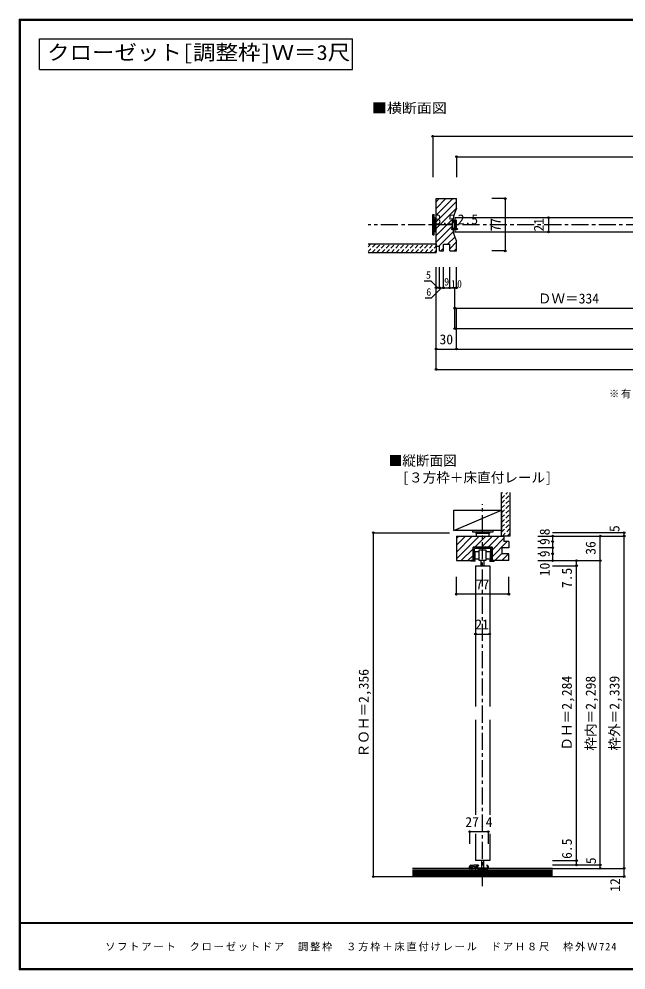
# Model space of a CAD drawing. Units: millimetres, scale not verified. Extents: x -973 to 977, y -701 to 696.
# Drawn here: x -973 to -82, y -701 to 696 of the extents above; entities that cross this region are included whole.
import ezdxf
from ezdxf.enums import TextEntityAlignment as Align

# ---------------------------------------------------------------- set-up
doc = ezdxf.new("R2010")
doc.units = ezdxf.units.MM
doc.header["$LTSCALE"] = 5
doc.header["$PDMODE"] = 32
doc.header["$PDSIZE"] = 2.5
doc.linetypes.add('CHAIN1', pattern=[8, 5, -1, 1, -1])
doc.linetypes.add('DASHED1', pattern=[1.8, 1.2, -0.6])
for name, color, linetype in [('0-0_補助線', 7, 'Continuous'), ('0-1_通り芯', 4, 'CHAIN1'), ('0-3_仕上げ', 2, 'Continuous'), ('0-4_枠', 7, 'Continuous'), ('0-6_扉', 6, 'Continuous'), ('0-7_金物', 7, 'Continuous'), ('0-A_文字', 3, 'Continuous'), ('0-B_寸法', 7, 'Continuous'), ('0-C_ハッチ', 4, 'DASHED1'), ('F-1_枠', 6, 'Continuous'), ('F-A_文字', 7, 'Continuous')]:
    doc.layers.add(name, color=color, linetype=linetype)
doc.styles.add('ＭＳ ゴシック', font='')
doc.styles.get('ＭＳ ゴシック').set_extended_font_data('MS Gothic')

msp = doc.modelspace()

# ---------------------------------------------------------------- linework, layer by layer
at = {"layer": '0-0_補助線', "color": 4}
for p, q in [((-336.58, 387.393), (-336.58, 400.948)), ((-333.08, 387.393), (-333.08, 400.948)), ((-330.58, 387.393), (-330.58, 400.948)), ((-333.08, 387.393), (-336.58, 387.393)), ((-330.58, 387.393), (-333.08, 387.393))]:
    msp.add_line(p, q, dxfattribs=at)
at = {"layer": '0-0_補助線'}
for p in [(-336.58, 387.393), (-333.08, 387.393), (-330.58, 387.393)]:
    msp.add_point(p, dxfattribs=at)
at = {"layer": '0-1_通り芯'}
for p, q in [((463.42, 393.658), (-460.58, 393.658)), ((-292.33, -577.61), (-292.33, -16.638))]:
    msp.add_line(p, q, dxfattribs=at)
at = {"layer": '0-3_仕上げ'}
for p, q in [((-460.58, 365.658), (-360.58, 365.658)), ((-360.58, 365.658), (-360.58, 353.158)), ((-460.58, 353.158), (-360.58, 353.158)), ((-264.33, -63.638), (-264.33, 0.333)), ((-251.83, -63.638), (-251.83, 0.333)), ((-251.83, -63.638), (-264.33, -63.638)), ((-189.33, -551.638), (-395.33, -551.638)), ((-395.33, -563.638), (-189.33, -563.638))]:
    msp.add_line(p, q, dxfattribs=at)
at = {"layer": '0-3_仕上げ', "color": 4}
for p, q in [((-334.33, -25.614), (-264.33, -25.614)), ((-334.33, -55.614), (-334.33, -25.614)), ((-334.33, -55.614), (-264.33, -25.614))]:
    msp.add_line(p, q, dxfattribs=at)
at = {"layer": '0-3_仕上げ', "color": 7}
for p, q in [((-395.33, -553.638), (-189.33, -553.638)), ((-395.33, -555.638), (-189.33, -555.638)), ((-395.33, -557.638), (-189.33, -557.638)), ((-395.33, -559.638), (-189.33, -559.638)), ((-395.33, -561.638), (-189.33, -561.638))]:
    msp.add_line(p, q, dxfattribs=at)
at = {"layer": '0-3_仕上げ', "color": 4}
msp.add_lwpolyline([(-264.33, -25.614), (-264.33, -55.614), (-334.33, -55.614)], dxfattribs=at)
at = {"layer": '0-4_枠', "color": 3}
for p, q in [((-360.58, 362.158), (-360.58, 432.158)), ((-360.58, 432.158), (-330.58, 432.158)), ((-330.58, 417.658), (-330.58, 432.158)), ((-349.58, 365.158), (-340.58, 365.158)), ((-349.58, 355.158), (-349.58, 365.158)), ((-340.58, 355.158), (-340.58, 365.158)), ((-360.58, 362.158), (-355.58, 362.158)), ((-355.58, 355.158), (-355.58, 362.158)), ((-355.58, 355.158), (-349.58, 355.158)), ((-330.83, -63.638), (-260.83, -63.638)), ((-260.83, -63.638), (-260.83, -71.638)), ((-253.83, -71.638), (-260.83, -71.638)), ((-253.83, -89.638), (-263.83, -89.638)), ((-253.83, -99.638), (-253.83, -89.638)), ((-253.83, -99.638), (-278.33, -99.638))]:
    msp.add_line(p, q, dxfattribs=at)
at = {"layer": '0-4_枠'}
for p, q in [((-311.33, -551.638), (-311.33, -548.938)), ((-311.33, -551.638), (-310.33, -551.638)), ((-310.33, -551.638), (-310.33, -548.896)), ((-309.33, -546.938), (-305.63, -546.938)), ((-308.43, -551.638), (-307.33, -551.638)), ((-307.33, -551.638), (-307.33, -549.038)), ((-307.23, -548.938), (-303.43, -548.938)), ((-305.33, -547.238), (-305.63, -546.938)), ((-305.33, -547.238), (-305.03, -546.938)), ((-298.73, -546.938), (-305.03, -546.938)), ((-303.33, -551.638), (-303.33, -549.038)), ((-303.33, -551.638), (-302.23, -551.638)), ((-302.23, -551.638), (-302.23, -549.713)), ((-302.142, -549.501), (-301.142, -548.501)), ((-300.63, -548.713), (-300.63, -550.638)), ((-299.63, -551.638), (-283.93, -551.638)), ((-299.53, -548.238), (-299.53, -550.238)), ((-298.63, -547.938), (-299.23, -547.938)), ((-299.03, -550.738), (-292.63, -550.738)), ((-298.43, -547.238), (-298.43, -547.738)), ((-292.33, -551.038), (-292.63, -550.738)), ((-286.23, -547.238), (-286.23, -547.738)), ((-286.03, -547.938), (-285.43, -547.938)), ((-285.13, -548.238), (-285.13, -550.238)), ((-283.93, -548.938), (-283.93, -551.638))]:
    msp.add_line(p, q, dxfattribs=at)
at = {"layer": '0-4_枠', "color": 3}
for points in [[(-340.58, 355.158), (-338.012, 355.158), (-330.58, 355.158), (-330.58, 369.658)], [(-330.83, -63.638), (-330.83, -99.638), (-306.33, -99.638), (-306.33, -79.638), (-278.33, -79.638), (-278.33, -99.638)], [(-253.83, -71.638), (-253.83, -80.638), (-263.83, -80.638), (-263.83, -89.638)]]:
    msp.add_lwpolyline(points, dxfattribs=at)
at = {"layer": '0-4_枠'}
for points in [[(-308.43, -551.638), (-308.43, -549.588), (-309.477, -548.542)], [(-292.33, -551.038), (-292.03, -550.738), (-285.63, -550.738)]]:
    msp.add_lwpolyline(points, dxfattribs=at)
at = {"layer": '0-4_枠', "color": 3}
msp.add_arc((-285.58, 393.658), 51, 151.92751, 208.07249, dxfattribs=at)
at = {"layer": '0-4_枠'}
for centre, radius, start, end in [((-309.33, -548.938), 2, 90, 180), ((-309.83, -548.896), 0.5, 45, 180), ((-307.23, -549.038), 0.1, 90, 180), ((-303.43, -549.038), 0.1, 0, 90), ((-301.93, -549.713), 0.3, 135, 180), ((-300.93, -548.713), 0.3, 360, 135), ((-299.63, -550.638), 1, 180, 270), ((-299.23, -548.238), 0.3, 90, 180), ((-299.03, -550.238), 0.5, 180, 270), ((-298.73, -547.238), 0.3, 360, 90), ((-298.63, -547.738), 0.2, 270, 360), ((-285.93, -547.238), 0.3, 90, 180), ((-286.03, -547.738), 0.2, 180, 270), ((-285.93, -548.938), 2, 360, 90), ((-285.63, -550.238), 0.5, 270, 0), ((-285.43, -548.238), 0.3, 0, 90)]:
    msp.add_arc(centre, radius, start, end, dxfattribs=at)
at = {"layer": '0-6_扉'}
for p, q in [((-333.08, 404.158), (0.92, 404.158)), ((-333.08, 404.158), (-333.08, 383.158)), ((-333.08, 383.158), (0.92, 383.158)), ((-302.83, -107.138), (-281.83, -107.138)), ((-302.83, -107.138), (-302.83, -313.638)), ((-281.83, -107.138), (-281.83, -313.638)), ((-302.83, -333.638), (-302.83, -472.739)), ((-281.83, -333.638), (-281.83, -472.739)), ((-302.83, -500.739), (-302.83, -540.138)), ((-281.83, -500.739), (-281.83, -540.138)), ((-281.83, -540.138), (-302.83, -540.138))]:
    msp.add_line(p, q, dxfattribs=at)
at = {"layer": '0-7_金物'}
for p, q in [((-365.58, 408.658), (-363.58, 408.658)), ((-365.58, 378.658), (-365.58, 408.658)), ((-363.58, 378.658), (-363.58, 408.658)), ((-363.58, 403.657), (-361.58, 403.657)), ((-361.58, 383.658), (-361.58, 403.657)), ((-361.58, 402.658), (-360.58, 402.658)), ((-365.58, 378.658), (-363.58, 378.658)), ((-363.58, 383.658), (-361.58, 383.658)), ((-361.58, 384.658), (-360.58, 384.658)), ((-307.33, -55.614), (-307.33, -57.614)), ((-277.33, -55.614), (-307.33, -55.614)), ((-277.33, -55.614), (-277.33, -57.614)), ((-277.33, -57.614), (-307.33, -57.614)), ((-302.33, -57.614), (-302.33, -59.614)), ((-282.33, -59.614), (-302.33, -59.614)), ((-301.33, -63.638), (-301.33, -59.614)), ((-283.33, -59.614), (-283.33, -63.638)), ((-282.33, -57.614), (-282.33, -59.614)), ((-306.331, -99.638), (-306.331, -79.638)), ((-278.33, -79.638), (-306.331, -79.638)), ((-304.331, -99.638), (-304.331, -81.638)), ((-280.33, -81.638), (-304.331, -81.638)), ((-280.33, -99.638), (-280.33, -81.638)), ((-278.33, -99.638), (-278.33, -79.638)), ((-297.33, -97.436), (-303.36, -97.436)), ((-287.33, -86.436), (-281.36, -86.436)), ((-281.36, -97.436), (-287.33, -97.436)), ((-281.36, -86.436), (-281.36, -97.436)), ((-306.33, -99.638), (-309.33, -99.638)), ((-309.33, -99.638), (-309.33, -100.638)), ((-303.033, -100.638), (-309.33, -100.638)), ((-287.33, -99.638), (-297.33, -99.638)), ((-294.331, -107.138), (-294.331, -99.638)), ((-290.33, -107.138), (-294.331, -107.138)), ((-290.33, -99.638), (-290.33, -107.138)), ((-281.498, -100.638), (-281.498, -99.638)), ((-280.33, -99.638), (-281.498, -99.638)), ((-281.498, -100.638), (-275.33, -100.638)), ((-278.33, -99.638), (-275.33, -99.638)), ((-275.33, -99.638), (-275.33, -100.638)), ((-293.83, -540.181), (-293.83, -550.738)), ((-290.83, -540.181), (-290.83, -550.738)), ((-293.83, -550.738), (-290.83, -550.738))]:
    msp.add_line(p, q, dxfattribs=at)
for points in [[(-297.33, -99.638), (-297.33, -83.638), (-287.33, -83.638), (-287.33, -99.638)], [(-303.36, -97.436), (-303.36, -86.436), (-297.33, -86.436)], [(-303.033, -100.638), (-303.033, -99.638), (-304.331, -99.638)]]:
    msp.add_lwpolyline(points, dxfattribs=at)
at = {"layer": '0-A_文字'}
for p, q in [((-943.333, 621.667), (-943.333, 666.667)), ((-943.333, 666.667), (-483.333, 666.667)), ((-483.333, 621.667), (-483.333, 666.667)), ((-943.333, 621.667), (-483.333, 621.667))]:
    msp.add_line(p, q, dxfattribs=at)
at = {"layer": '0-A_文字', "color": 4}
for p, q in [((-283.93, -497.739), (-311.33, -497.739)), ((-311.33, -497.739), (-311.33, -515.758)), ((-283.93, -497.739), (-283.93, -515.758))]:
    msp.add_line(p, q, dxfattribs=at)
at = {"layer": '0-A_文字', "color": 7}
for p in [(-311.33, -497.739), (-283.93, -497.739)]:
    msp.add_point(p, dxfattribs=at)
at = {"layer": '0-B_寸法', "color": 4}
for p, q in [((-365.58, 523.658), (368.42, 523.658)), ((-365.58, 523.658), (-365.58, 463.658)), ((-330.58, 493.658), (-330.58, 463.658)), ((-330.58, 493.658), (211.42, 493.658)), ((-259.047, 432.158), (-278.843, 432.158)), ((-259.047, 432.158), (-259.047, 355.158)), ((-195.445, 404.158), (-195.445, 383.158)), ((-259.047, 355.158), (-278.843, 355.158)), ((-360.58, 301.158), (-360.58, 331.158)), ((-355.58, 301.158), (-355.58, 331.158)), ((-349.58, 301.158), (-349.58, 331.158)), ((-340.58, 301.158), (-340.58, 331.158)), ((-330.58, 301.158), (-330.58, 331.158)), ((-378.155, 311.158), (-368.08, 311.158)), ((-358.08, 301.158), (-368.08, 311.158)), ((-352.58, 301.158), (-367.58, 286.158)), ((-360.58, 301.158), (-330.58, 301.158)), ((-360.58, 211.158), (-360.58, 301.158)), ((-333.08, 271.158), (-333.08, 301.158)), ((-376.788, 286.158), (-367.58, 286.158)), ((-333.08, 271.158), (0.92, 271.158)), ((-333.08, 241.158), (-333.08, 271.158)), ((-330.58, 211.158), (-330.58, 271.158)), ((-333.08, 241.158), (335.92, 241.158)), ((-360.58, 211.158), (-330.58, 211.158)), ((-360.58, 181.158), (-360.58, 211.158)), ((-330.58, 211.158), (333.42, 211.158)), ((-360.58, 181.158), (363.42, 181.158)), ((-452.83, -58.638), (-340.83, -58.638)), ((-452.83, -58.638), (-452.83, -563.638)), ((-211.33, -63.638), (-84.33, -63.638)), ((-84.33, -58.638), (-189.33, -58.638)), ((-189.33, -63.638), (-189.33, -99.638)), ((-119.33, -551.638), (-119.33, -63.638)), ((-84.33, -563.638), (-84.33, -58.638)), ((-207.913, -71.638), (-211.33, -71.638)), ((-189.33, -80.638), (-211.33, -80.638)), ((-189.33, -71.638), (-191.419, -71.638)), ((-207.913, -89.638), (-211.33, -89.638)), ((-189.33, -89.638), (-191.419, -89.638)), ((-211.33, -99.638), (-154.33, -99.638)), ((-189.33, -107.138), (-154.33, -107.138)), ((-154.33, -99.638), (-119.33, -99.638)), ((-154.33, -546.638), (-154.33, -99.638)), ((-330.83, -148.885), (-330.83, -123.267)), ((-253.83, -148.885), (-253.83, -123.267)), ((-253.83, -148.885), (-330.83, -148.885)), ((-302.83, -193.43), (-302.83, -207.47)), ((-281.83, -193.43), (-281.83, -207.47)), ((-302.83, -207.47), (-281.83, -207.47)), ((-189.33, -540.138), (-154.33, -540.138)), ((-189.33, -546.638), (-119.33, -546.638)), ((-189.33, -551.638), (-84.33, -551.638)), ((-452.83, -563.638), (-395.33, -563.638)), ((-189.33, -563.638), (-84.33, -563.638))]:
    msp.add_line(p, q, dxfattribs=at)
at = {"layer": '0-B_寸法'}
for p in [(-365.58, 523.658), (-330.58, 493.658), (-259.047, 432.158), (-195.445, 404.158), (-195.445, 383.158), (-259.047, 355.158), (-360.58, 301.158), (-355.58, 301.158), (-349.58, 301.158), (-340.58, 301.158), (-330.58, 301.158), (-333.08, 271.158), (-333.08, 241.158), (-360.58, 211.158), (-330.58, 211.158), (-360.58, 181.158), (-452.83, -58.638), (-189.33, -63.638), (-119.33, -63.638), (-84.33, -58.638), (-84.33, -63.638), (-189.33, -71.638), (-189.33, -80.638), (-189.33, -89.638), (-189.33, -99.638), (-154.33, -99.638), (-154.33, -107.138), (-119.33, -99.638), (-330.83, -148.885), (-253.83, -148.885), (-302.83, -207.47), (-281.83, -207.47), (-154.33, -540.138), (-154.33, -546.638), (-119.33, -546.638), (-119.33, -551.638), (-84.33, -551.638), (-452.83, -563.638), (-84.33, -563.638)]:
    msp.add_point(p, dxfattribs=at)
at = {"layer": '0-C_ハッチ', "linetype": 'Continuous'}
for p, q in [((-360.58, 427.576), (-355.998, 432.158)), ((-360.58, 407.777), (-336.199, 432.158)), ((-360.58, 417.676), (-346.099, 432.158)), ((-360.58, 397.877), (-330.58, 427.877)), ((-360.58, 387.978), (-330.58, 417.978)), ((-360.58, 378.078), (-335.731, 402.928)), ((-360.58, 368.179), (-336.559, 392.2)), ((-356.702, 362.158), (-335.525, 383.335)), ((-343.802, 365.158), (-333.299, 375.661)), ((-340.58, 358.48), (-330.58, 368.48)), ((-353.802, 355.158), (-349.58, 359.38)), ((-334.004, 355.158), (-330.58, 358.581)), ((-330.83, -96.926), (-297.543, -63.638)), ((-330.83, -87.026), (-307.443, -63.638)), ((-330.83, -77.127), (-317.342, -63.638)), ((-330.83, -67.227), (-327.242, -63.638)), ((-303.643, -79.638), (-287.644, -63.638)), ((-293.744, -79.638), (-277.744, -63.638)), ((-283.844, -79.638), (-267.845, -63.638)), ((-278.33, -84.024), (-260.83, -66.524)), ((-323.644, -99.638), (-306.331, -82.325)), ((-278.33, -93.923), (-256.046, -71.638)), ((-255.146, -80.638), (-253.83, -79.323)), ((-313.744, -99.638), (-306.331, -92.225)), ((-274.146, -99.638), (-263.83, -89.323)), ((-264.247, -99.638), (-254.247, -89.638)), ((-254.347, -99.638), (-253.83, -99.122))]:
    msp.add_line(p, q, dxfattribs=at)
at = {"layer": '0-C_ハッチ'}
for p, q in [((-460.58, 354.156), (-449.078, 365.658)), ((-460.58, 361.227), (-456.15, 365.658)), ((-454.507, 353.158), (-442.007, 365.658)), ((-447.436, 353.158), (-434.936, 365.658)), ((-440.365, 353.158), (-427.865, 365.658)), ((-433.294, 353.158), (-420.794, 365.658)), ((-426.223, 353.158), (-413.723, 365.658)), ((-419.152, 353.158), (-406.652, 365.658)), ((-412.081, 353.158), (-399.581, 365.658)), ((-405.01, 353.158), (-392.51, 365.658)), ((-397.939, 353.158), (-385.439, 365.658)), ((-390.868, 353.158), (-378.368, 365.658)), ((-383.797, 353.158), (-371.297, 365.658)), ((-376.726, 353.158), (-364.226, 365.658)), ((-369.655, 353.158), (-360.58, 362.232)), ((-362.584, 353.158), (-360.58, 355.161)), ((-264.33, -8.177), (-255.82, 0.333)), ((-264.33, -1.106), (-262.891, 0.333)), ((-264.33, -15.248), (-251.83, -2.748)), ((-264.33, -22.319), (-251.83, -9.819)), ((-264.33, -29.39), (-251.83, -16.89)), ((-264.33, -36.461), (-251.83, -23.961)), ((-264.33, -43.533), (-251.83, -31.033)), ((-264.33, -50.604), (-251.83, -38.104)), ((-264.33, -57.675), (-251.83, -45.175)), ((-263.223, -63.638), (-251.83, -52.246)), ((-256.152, -63.638), (-251.83, -59.317))]:
    msp.add_line(p, q, dxfattribs=at)
at = {"layer": 'F-1_枠'}
for p, q in [((-973.347, 695.833), (-973.347, -700.833)), ((-973.347, 695.833), (976.653, 695.833)), ((-973.347, 695), (976.653, 695)), ((-973.347, 694.167), (976.653, 694.167)), ((-972.514, 695.833), (-972.514, -700.833)), ((-971.68, 695.833), (-971.68, -700.833)), ((976.653, -631.667), (-973.347, -631.667)), ((976.653, -632.5), (-973.347, -632.5)), ((976.653, -699.167), (-973.347, -699.167)), ((976.653, -700), (-973.347, -700)), ((976.653, -700.833), (-973.347, -700.833))]:
    msp.add_line(p, q, dxfattribs=at)

# ---------------------------------------------------------------- texts
at = {"layer": '0-0_補助線', "style": 'ＭＳ ゴシック'}
for s, p in [('3.5', (-362.814, 389.893)), ('2.5', (-328.849, 389.893))]:
    msp.add_text(s, height=14.66, dxfattribs=at).set_placement(p, align=Align.BOTTOM_LEFT)
at = {"layer": '0-A_文字', "style": 'ＭＳ ゴシック', "width": 1.1}
msp.add_text('クローゼット[調整枠]Ｗ＝3尺', height=21.99, dxfattribs=at).set_placement((-932.083, 629.167), align=Align.BOTTOM_LEFT)
at = {"layer": '0-A_文字', "color": 7, "style": 'ＭＳ ゴシック', "width": 1.1}
msp.add_text('■横断面図', height=14.66, dxfattribs=at).set_placement((-454.769, 553.344), align=Align.BOTTOM_LEFT)
at = {"layer": '0-A_文字', "color": 7, "style": 'ＭＳ ゴシック'}
for s, p in [('■縦断面図', (-430.33, 35.515)), ('\u3000[３方枠＋床直付レール]', (-430.33, 10.761)), ('27.4', (-317.63, -495.239))]:
    msp.add_text(s, height=14.66, dxfattribs=at).set_placement(p, align=Align.BOTTOM_LEFT)
at = {"layer": '0-A_文字', "color": 7, "insert": (-106.58, 138.658), "char_height": 11, "attachment_point": 7, "style": 'ＭＳ ゴシック'}
msp.add_mtext('\\T1.17;※有効開口寸法は扉の厚さや調整によって若干異なります。', dxfattribs=at)
at = {"layer": '0-B_寸法', "style": 'ＭＳ ゴシック'}
for s, p in [('77', (-261.547, 383.658)), ('21', (-197.945, 383.658)), ('8', (-189.33, -62.379)), ('5', (-86.83, -57.711)), ('9', (-189.33, -76.638)), ('36', (-121.83, -91.013)), ('9', (-189.33, -94.638)), ('10', (-189.33, -122.582)), ('7.5', (-156.735, -140.018)), ('ＲＯＨ＝2,356', (-455.33, -388.638)), ('ＤＨ＝2,284', (-156.83, -378.638)), ('枠内＝2,298', (-121.83, -378.638)), ('枠外＝2,339', (-86.83, -378.638)), ('6.5', (-156.741, -537.696)), ('5', (-121.435, -545.458)), ('12', (-85.922, -585.996))]:
    msp.add_text(s, height=14.66, rotation=90, dxfattribs=at).set_placement(p, align=Align.BOTTOM_LEFT)
for s, height, p in [('5', 11, (-375.58, 311.158)), ('9', 11, (-348.83, 301.158)), ('6', 11, (-375.08, 286.158)), ('ＤＷ＝334', 14.66, (-211.08, 273.658)), ('30', 14.66, (-355.58, 213.658)), ('77', 14.66, (-302.33, -146.385)), ('21', 14.66, (-302.955, -204.97))]:
    msp.add_text(s, height=height, dxfattribs=at).set_placement(p, align=Align.BOTTOM_LEFT)
at = {"layer": '0-B_寸法', "insert": (-338.705, 301.158), "char_height": 11, "attachment_point": 7, "style": 'ＭＳ ゴシック'}
msp.add_mtext('\\T1.36;\\W0.9;10', dxfattribs=at)
at = {"layer": 'F-A_文字', "insert": (-846.68, -673.333), "char_height": 11, "attachment_point": 7, "style": 'ＭＳ ゴシック'}
msp.add_mtext('\\T1.18;ソフトアート\u3000クローゼットドア\\~\\~調整枠\u3000３方枠＋床直付けレール\u3000ドアＨ８尺\\~\\~枠外Ｗ724', dxfattribs=at)

doc.saveas('drawing.dxf')
